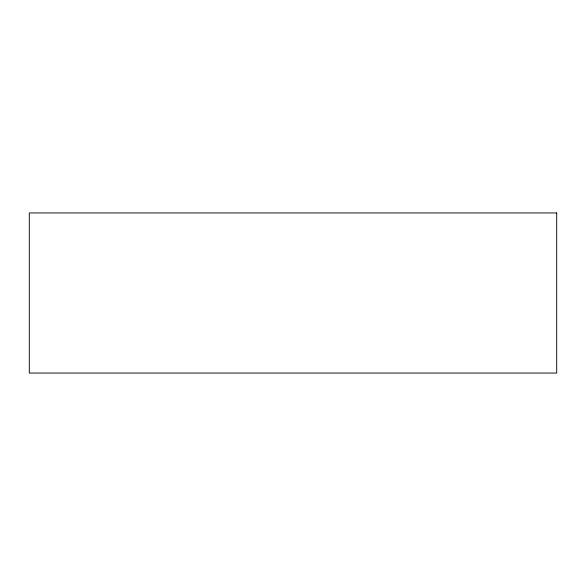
<?xml version="1.0" encoding="UTF-8"?>
<svg xmlns="http://www.w3.org/2000/svg" width="586" height="586" viewBox="0 0 586 586"><rect width="100%" height="100%" fill="white"/><g stroke="black" fill="none" stroke-linecap="round" stroke-linejoin="round"><path stroke-width="0.88" d="M556.7 212.945L29.3 212.945L29.3 373.055L556.7 373.055L556.7 212.945"/></g></svg>
